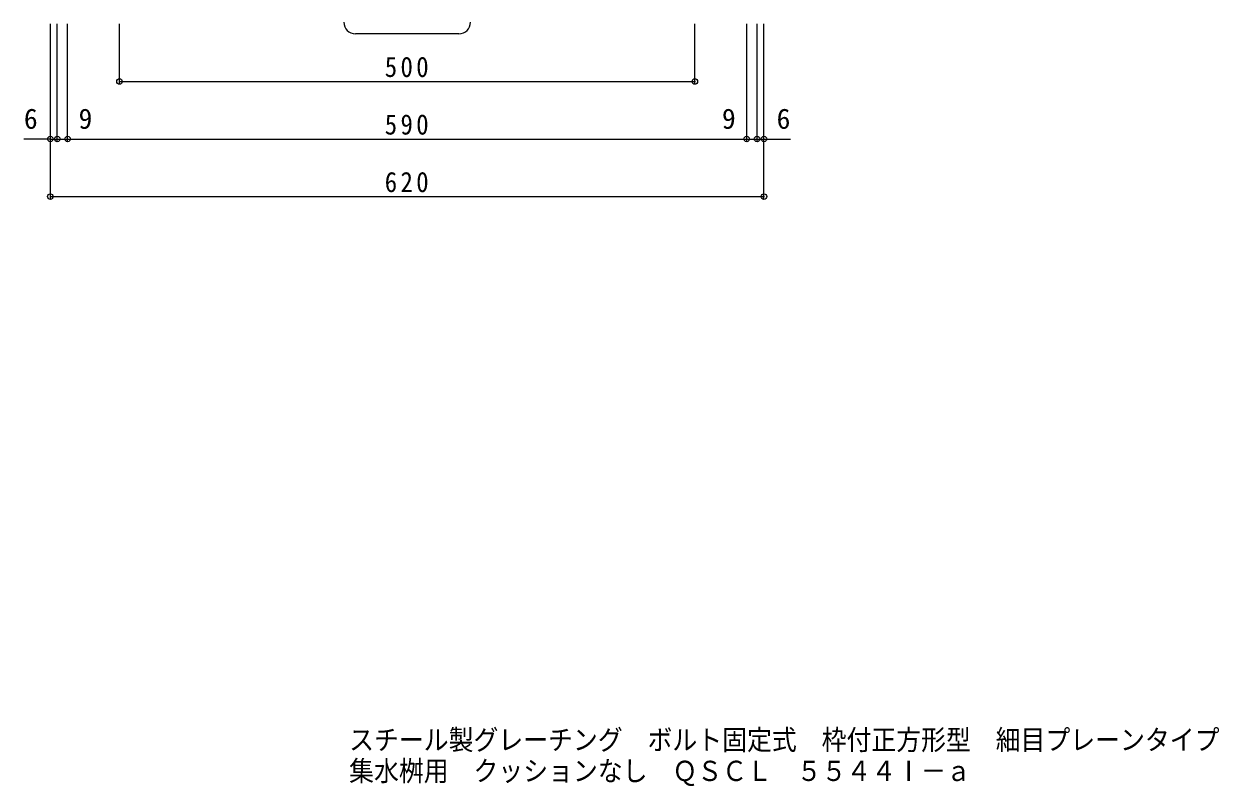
# Model space of a CAD drawing. Units: millimetres at full size, sheet at 1:6. Extents: x -1044 to 1001, y -826 to 728.
# Drawn here: x -795 to 243, y -826 to -164 of the extents above; entities that cross this region are included whole.
import ezdxf
from ezdxf.enums import TextEntityAlignment as Align

# ---------------------------------------------------------------- set-up
doc = ezdxf.new("R2010")
doc.units = ezdxf.units.MM
doc.header["$LTSCALE"] = 6
doc.header["$PDMODE"] = 32
doc.header["$PDSIZE"] = 4.8
for name, color, linetype, lineweight in [('A-1_ピット', 2, 'Continuous', 9), ('A-4_寸法', 7, 'Continuous', 9), ('F-5_F-5ﾚｲﾔ', 2, 'Continuous', 9)]:
    doc.layers.add(name, color=color, linetype=linetype, lineweight=lineweight)
doc.styles.add('ＭＳ ゴシック', font='')
doc.styles.get('ＭＳ ゴシック').set_extended_font_data('MS Gothic')

msp = doc.modelspace()

# ---------------------------------------------------------------- linework, layer by layer
at = {"layer": 'A-1_ピット'}
msp.add_line((-416.958, -172.482), (-506.958, -172.482), dxfattribs=at)
for centre, start, end in [((-506.958, -162.483), 180, 270), ((-416.958, -162.483), 270, 0)]:
    msp.add_arc(centre, 10, start, end, dxfattribs=at)
at = {"layer": 'A-4_寸法'}
for p, q in [((-771.958, -315.682), (-771.958, -163.882)), ((-765.958, -265.682), (-765.958, -163.882)), ((-756.958, -265.682), (-756.958, -163.882)), ((-711.958, -215.682), (-711.958, -163.882)), ((-211.958, -215.682), (-211.958, -163.882)), ((-166.958, -265.682), (-166.958, -163.882)), ((-157.958, -265.682), (-157.958, -163.882)), ((-151.958, -315.682), (-151.958, -163.882)), ((-711.958, -213.882), (-211.958, -213.882)), ((-771.958, -263.882), (-794.958, -263.882)), ((-771.958, -263.882), (-765.958, -263.882)), ((-765.958, -263.882), (-756.958, -263.882)), ((-756.958, -263.882), (-166.958, -263.882)), ((-166.958, -263.882), (-157.958, -263.882)), ((-157.958, -263.882), (-151.958, -263.882)), ((-151.958, -263.882), (-128.958, -263.882)), ((-771.958, -313.882), (-151.958, -313.882))]:
    msp.add_line(p, q, dxfattribs=at)
for p in [(-711.958, -213.882), (-211.958, -213.882), (-771.958, -263.882), (-765.958, -263.882), (-756.958, -263.882), (-166.958, -263.882), (-157.958, -263.882), (-151.958, -263.882), (-771.958, -313.882), (-151.958, -313.882)]:
    msp.add_point(p, dxfattribs=at)

# ---------------------------------------------------------------- texts
at = {"layer": 'A-4_寸法', "color": 2, "style": 'ＭＳ ゴシック'}
for s, p in [('6', (-794.958, -260.282)), ('9', (-747.458, -260.282)), ('9', (-188.458, -260.282)), ('6', (-140.958, -260.282))]:
    msp.add_text(s, height=17.6, dxfattribs=at).set_placement(p, align=Align.BOTTOM_LEFT)
at = {"layer": 'A-4_寸法', "color": 2, "char_height": 17.6, "attachment_point": 7, "style": 'ＭＳ ゴシック'}
for s, insert in [('\\T1.27;\\W0.9;500', (-481.458, -210.282)), ('\\T1.27;\\W0.9;590', (-481.458, -260.282)), ('\\T1.27;\\W0.9;620', (-481.458, -310.282))]:
    msp.add_mtext(s, dxfattribs=dict(at, insert=insert))
at = {"layer": 'F-5_F-5ﾚｲﾔ', "style": 'ＭＳ ゴシック', "width": 0.9}
for s, p in [('スチール製グレーチング\u3000ボルト固定式\u3000枠付正方形型\u3000細目プレーンタイプ', (-512.368, -799.865)), ('集水桝用\u3000クッションなし\u3000ＱＳＣＬ\u3000５５４４Ⅰ－ａ', (-512.368, -826.865))]:
    msp.add_text(s, height=17.6, dxfattribs=at).set_placement(p, align=Align.BOTTOM_LEFT)

doc.saveas('drawing.dxf')
